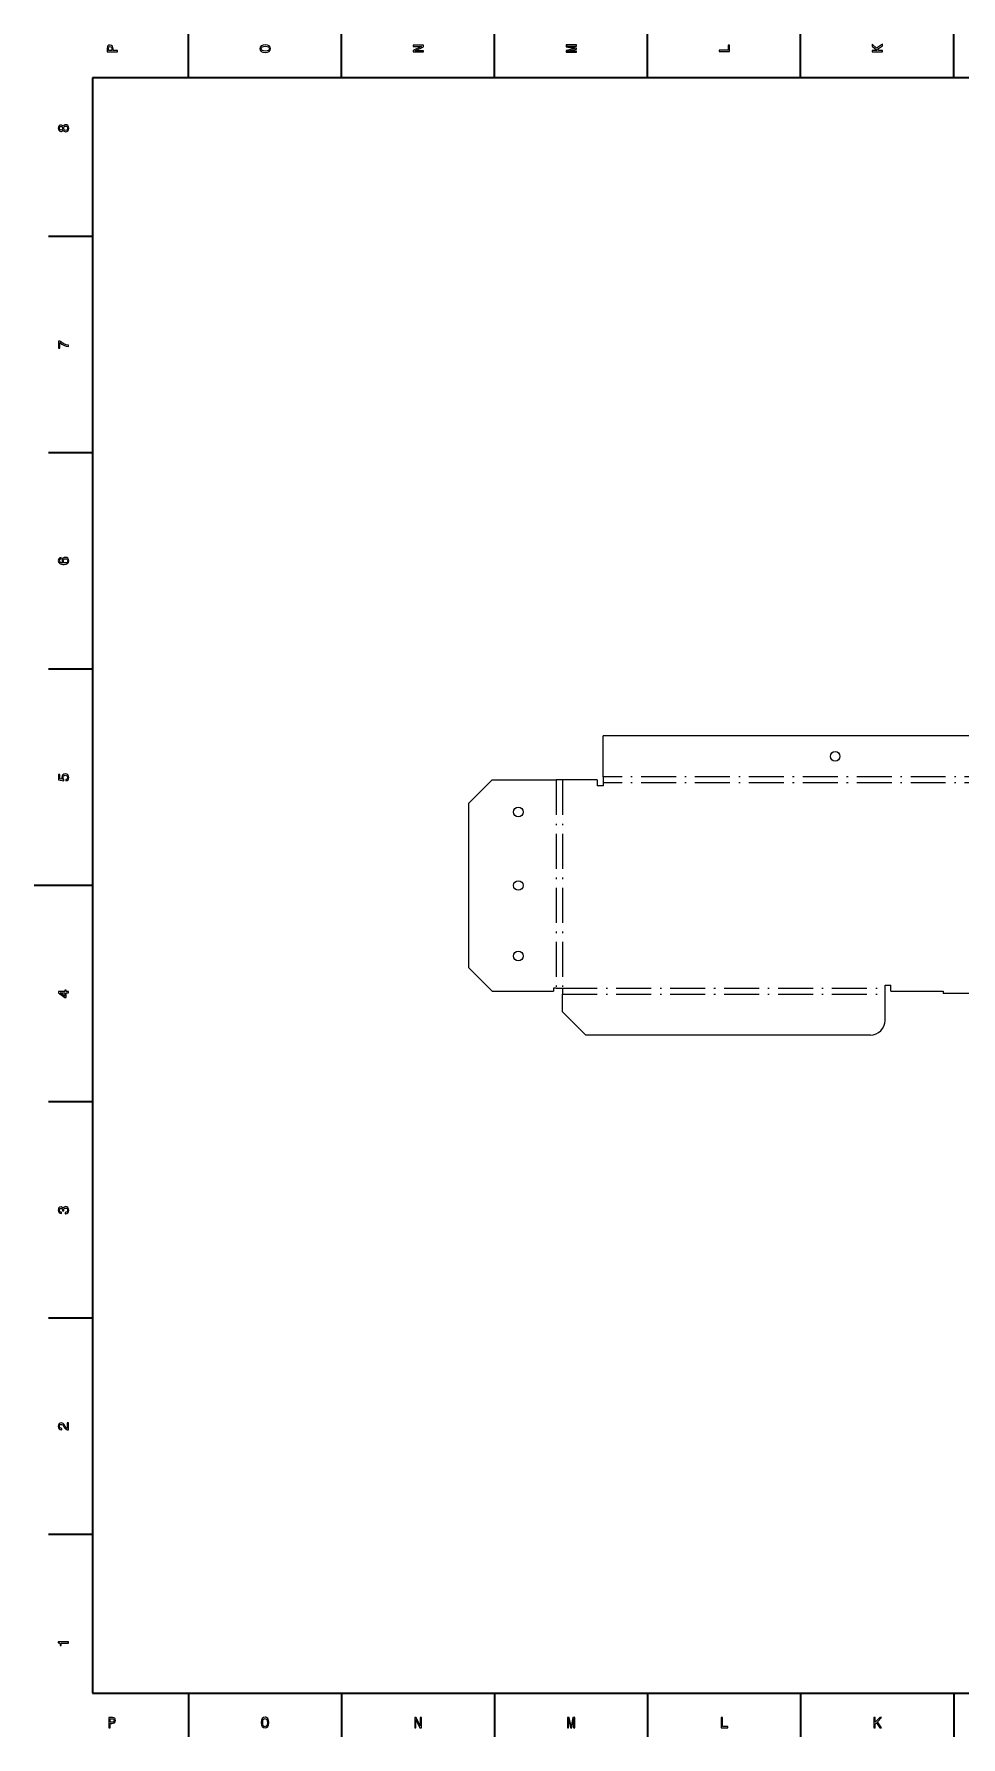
# Model space of a CAD drawing. Extents: x 0 to 841, y 0 to 594.
# Drawn here: x 0 to 318, y 5 to 589 of the extents above; entities that cross this region are included whole.
import ezdxf

# ---------------------------------------------------------------- set-up
doc = ezdxf.new("R2010")
doc.units = 0
doc.linetypes.add('DASHDOT', pattern=[18.5, 12, -3, 0.5, -3])

msp = doc.modelspace()

# ---------------------------------------------------------------- linework, layer by layer
at = {"color": 7, "lineweight": 35, "ltscale": 0.375}
for p, q in [((53, 574), (53, 589)), ((105.5, 574), (105.5, 589)), ((158, 574), (158, 589)), ((210.5, 574), (210.5, 589)), ((263, 574), (263, 589)), ((315.5, 574), (315.5, 589)), ((20, 519.599976), (5, 519.599976)), ((20, 445.399994), (5, 445.399994)), ((20, 371.200012), (5, 371.200012)), ((20, 222.800003), (5, 222.800003)), ((20, 148.600006), (5, 148.600006)), ((20, 74.400002), (5, 74.400002)), ((53, 20), (53, 5)), ((105.5, 20), (105.5, 5)), ((158, 20), (158, 5)), ((210.5, 20), (210.5, 5)), ((263, 20), (263, 5)), ((315.5, 20), (315.5, 5))]:
    msp.add_line(p, q, dxfattribs=at)
at = {"color": 7, "lineweight": 35}
for p, q in [((821, 574), (20, 574)), ((20, 574), (20, 20)), ((20, 297), (0, 297)), ((20, 20), (821, 20))]:
    msp.add_line(p, q, dxfattribs=at)
for p, q in [((645.75, 348.281708), (195.25, 348.281708)), ((157.168304, 333.200012), (179.168304, 333.200012)), ((149.168304, 268.799988), (149.168304, 325.200012)), ((157.168304, 260.799988), (178.168304, 260.799988)), ((376.75, 260), (311.950012, 260)), ((286.950012, 245.718292), (189.25, 245.718292))]:
    msp.add_line(p, q)
at = {"ltscale": 0.35}
msp.add_line((195.25, 334.281708), (195.25, 348.281708), dxfattribs=at)
at = {"ltscale": 0.282843}
for p, q in [((157.168304, 333.200012), (149.168304, 325.200012)), ((149.168304, 268.799988), (157.168304, 260.799988)), ((181.25, 253.718292), (189.25, 245.718292))]:
    msp.add_line(p, q, dxfattribs=at)
at = {"color": 1, "linetype": 'DASHDOT'}
for p, q in [((179.168304, 333.200012), (179.168304, 261.799988)), ((181.25, 333.200012), (181.25, 261.799988)), ((645.75, 334.281708), (195.25, 334.281708)), ((645.75, 332.200012), (195.25, 332.200012)), ((181.25, 261.799988), (291.950012, 261.799988)), ((181.25, 259.718292), (291.950012, 259.718292))]:
    msp.add_line(p, q, dxfattribs=at)
at = {"ltscale": 0.052042}
for p, q in [((181.25, 333.200012), (179.168304, 333.200012)), ((195.25, 334.281708), (195.25, 332.200012)), ((179.168304, 261.799988), (181.25, 261.799988)), ((181.25, 261.799988), (181.25, 259.718292)), ((291.950012, 259.718292), (291.950012, 261.799988))]:
    msp.add_line(p, q, dxfattribs=at)
at = {"ltscale": 0.3}
msp.add_line((193.25, 333.200012), (181.25, 333.200012), dxfattribs=at)
at = {"ltscale": 0.05}
for p, q in [((193.25, 333.200012), (193.25, 331.200012)), ((195.25, 331.200012), (193.25, 331.200012)), ((291.950012, 262.799988), (293.950012, 262.799988)), ((293.950012, 260.799988), (293.950012, 262.799988))]:
    msp.add_line(p, q, dxfattribs=at)
at = {"ltscale": 0.025}
for p, q in [((195.25, 332.200012), (195.25, 331.200012)), ((178.168304, 261.799988), (178.168304, 260.799988)), ((179.168304, 261.799988), (178.168304, 261.799988)), ((291.950012, 261.799988), (291.950012, 262.799988))]:
    msp.add_line(p, q, dxfattribs=at)
at = {"ltscale": 0.15}
msp.add_line((181.25, 253.718292), (181.25, 259.718292), dxfattribs=at)
at = {"ltscale": 0.225}
msp.add_line((291.950012, 250.718292), (291.950012, 259.718292), dxfattribs=at)
at = {"ltscale": 0.45}
msp.add_line((293.950012, 260.799988), (311.950012, 260.799988), dxfattribs=at)
at = {"ltscale": 0.02}
msp.add_line((311.950012, 260.799988), (311.950012, 260), dxfattribs=at)
at = {"color": 7, "lineweight": 13}
for points in [[(28.583214, 582.935913), (28.583214, 583.399841), (27.105549, 583.399841), (27.105549, 583.914246), (27.080332, 584.433716), (26.903818, 584.84729), (26.560879, 585.114563), (26.09186, 585.205322), (25.658142, 585.134705), (25.340418, 584.932983), (25.148775, 584.600159), (25.083214, 584.14624), (25.083214, 582.935913)], [(25.511889, 584.020203), (25.542147, 584.322754), (25.637968, 584.544678), (25.814482, 584.675781), (26.09186, 584.721191), (26.384367, 584.670776), (26.560879, 584.534607), (26.651657, 584.302612), (26.676874, 583.984863), (26.676874, 583.399841), (25.511889, 583.399841)], [(79.333214, 582.703918), (80.119957, 582.794678), (80.699928, 583.056946), (81.057999, 583.465454), (81.179039, 584), (81.057999, 584.529541), (80.699928, 584.943115), (80.119957, 585.200317), (79.333214, 585.296143), (78.551514, 585.200317), (78.233788, 585.089355), (77.971542, 584.943115), (77.613472, 584.529541), (77.522697, 584.277405), (77.487396, 584), (77.613472, 583.460388), (77.966499, 583.05188), (78.546471, 582.794678)], [(79.333214, 583.188049), (78.722984, 583.24353), (78.274139, 583.409973), (78.001801, 583.667175), (77.905983, 584), (78.001801, 584.32782), (78.279182, 584.585022), (78.728027, 584.751465), (79.333214, 584.811951), (79.943443, 584.751465), (80.392288, 584.585022), (80.664627, 584.32782), (80.755402, 584), (80.664627, 583.667175), (80.392288, 583.409973), (79.948486, 583.24353)], [(133.583206, 582.850159), (133.583206, 583.268738), (130.713608, 583.268738), (133.583206, 584.610229), (133.583206, 585.149841), (130.083206, 585.149841), (130.083206, 584.726257), (132.952805, 584.726257), (130.083206, 583.399841), (130.083206, 582.850159)], [(186.083206, 582.739197), (186.083206, 583.127502), (182.905975, 583.127502), (186.083206, 583.783142), (186.083206, 584.216858), (182.905975, 584.867432), (186.083206, 584.867432), (186.083206, 585.260803), (182.583206, 585.260803), (182.583206, 584.645569), (185.669662, 584), (182.583206, 583.359497), (182.583206, 582.739197)], [(238.583206, 582.976257), (238.583206, 585.225525), (238.159576, 585.225525), (238.159576, 583.440186), (235.083206, 583.440186), (235.083206, 582.976257)], [(291.083221, 582.90564), (291.083221, 583.369629), (289.837555, 583.369629), (289.393738, 583.783142), (291.083221, 584.958191), (291.083221, 585.523071), (289.055847, 584.110962), (287.583221, 585.482727), (287.583221, 584.867432), (289.202087, 583.369629), (287.583221, 583.369629), (287.583221, 582.90564)], [(9.947045, 556.074646), (10.088256, 555.817444), (10.284942, 555.64093), (10.532061, 555.529968), (10.829611, 555.49469), (11.278458, 555.575378), (11.626441, 555.807373), (11.848343, 556.185608), (11.934077, 556.700012), (11.848343, 557.209412), (11.626441, 557.587646), (11.278458, 557.819641), (10.829611, 557.905334), (10.532061, 557.86499), (10.284942, 557.759094), (10.088256, 557.577515), (9.947045, 557.325378), (9.826009, 557.5271), (9.659582, 557.668335), (9.457852, 557.754028), (9.210734, 557.784302), (8.852665, 557.703613), (8.565202, 557.491821), (8.378602, 557.148865), (8.307997, 556.700012), (8.378602, 556.246155), (8.565202, 555.903198), (8.852665, 555.68634), (9.210734, 555.610657), (9.457852, 555.635925), (9.659582, 555.721619)], [(9.251081, 556.089783), (9.029179, 556.130127), (8.857709, 556.25116), (8.751801, 556.44281), (8.711455, 556.700012), (8.751801, 556.952209), (8.857709, 557.143799), (9.029179, 557.264832), (9.251081, 557.310242), (9.478025, 557.264832), (9.654538, 557.143799), (9.770533, 556.952209), (9.805836, 556.700012), (9.76549, 556.44281), (9.654538, 556.25116), (9.478025, 556.130127)], [(10.819524, 555.978821), (10.552233, 556.024231), (10.350504, 556.170471), (10.21938, 556.3974), (10.173991, 556.700012), (10.21938, 556.997559), (10.350504, 557.224487), (10.552233, 557.370789), (10.819524, 557.421204), (11.106988, 557.370789), (11.323847, 557.224487), (11.465057, 556.997559), (11.510447, 556.700012), (11.465057, 556.3974), (11.323847, 556.170471), (11.106988, 556.024231)], [(11.833213, 481.799011), (11.833213, 482.30835), (11.001081, 482.474792), (10.224423, 482.767303), (9.503242, 483.180847), (8.827449, 483.720459), (8.408861, 483.720459), (8.408861, 481.319885), (8.867795, 481.319885), (8.867795, 483.236328), (9.548631, 482.681549), (10.259726, 482.26297), (11.01621, 481.970459)], [(9.276297, 409.510376), (8.867795, 409.414551), (8.565202, 409.192657), (8.373559, 408.849701), (8.307997, 408.405914), (8.3433, 408.108337), (8.43912, 407.851135), (8.595461, 407.624207), (8.817363, 407.432556), (9.09474, 407.28125), (9.432636, 407.170319), (9.831052, 407.099701), (10.279899, 407.079529), (10.996037, 407.160217), (11.51549, 407.407349), (11.82817, 407.805756), (11.934077, 408.350433), (11.8433, 408.83963), (11.606268, 409.21283), (11.233068, 409.454895), (10.759006, 409.540619), (10.279899, 409.454895), (9.911743, 409.2229), (9.679755, 408.864838), (9.599063, 408.421021), (9.699927, 407.941925), (9.987391, 407.583862), (9.432636, 407.659515), (9.034222, 407.820892), (8.79719, 408.067993), (8.716498, 408.41095), (8.756845, 408.663116), (8.862752, 408.854736), (9.039265, 408.980835), (9.276297, 409.046387)], [(10.764049, 409.051422), (11.081772, 408.995972), (11.323847, 408.854736), (11.48523, 408.627808), (11.535663, 408.345398), (11.48523, 408.047821), (11.32889, 407.820892), (11.086815, 407.674622), (10.769092, 407.629242), (10.456411, 407.679688), (10.21938, 407.820892), (10.068083, 408.052887), (10.012608, 408.36557), (10.068083, 408.637878), (10.214336, 408.854736), (10.451368, 408.995972)], [(10.920388, 332.849304), (11.333933, 332.960236), (11.6567, 333.207367), (11.858429, 333.570465), (11.934077, 334.034454), (11.8433, 334.543823), (11.596181, 334.94223), (11.202809, 335.194397), (10.698486, 335.290222), (10.229466, 335.204468), (9.861311, 334.962402), (9.624279, 334.584167), (9.538545, 334.094971), (9.599063, 333.716736), (9.76549, 333.424225), (8.822406, 333.56543), (8.822406, 335.098572), (8.408861, 335.098572), (8.408861, 333.227539), (10.26477, 332.950165), (10.26477, 333.353607), (10.027738, 333.646118), (9.942002, 334.019318), (9.997478, 334.342102), (10.158861, 334.589203), (10.405979, 334.745544), (10.723702, 334.801025), (11.041427, 334.745544), (11.288545, 334.584167), (11.444884, 334.337036), (11.50036, 334.019318), (11.465057, 333.752045), (11.349063, 333.545258), (11.167507, 333.393951), (10.920388, 333.318298)], [(11.833213, 260.177368), (11.833213, 260.631256), (10.965777, 260.631256), (10.965777, 261.130554), (10.56232, 261.130554), (10.56232, 260.631256), (8.408861, 260.631256), (8.408861, 260.172333), (10.521974, 258.639191), (10.965777, 258.639191), (10.965777, 260.177368)], [(10.56232, 259.062836), (8.993876, 260.177368), (10.56232, 260.177368)], [(10.733789, 184.429108), (10.769092, 184.429108), (11.253242, 184.509796), (11.616354, 184.746826), (11.848343, 185.120026), (11.934077, 185.614273), (11.848343, 186.138763), (11.626441, 186.532135), (11.273415, 186.784302), (10.819524, 186.875076), (10.521974, 186.834732), (10.279899, 186.723785), (10.093299, 186.542221), (9.957132, 186.30014), (9.684798, 186.62796), (9.251081, 186.743958), (8.857709, 186.668304), (8.560158, 186.451447), (8.373559, 186.098419), (8.307997, 185.614273), (8.388688, 185.160385), (8.610591, 184.812393), (8.963616, 184.585449), (9.432636, 184.509796), (9.467939, 184.509796), (9.467939, 184.958649), (9.145173, 184.998993), (8.913184, 185.130112), (8.771974, 185.341934), (8.721541, 185.639481), (8.761888, 185.901733), (8.867795, 186.093369), (9.039265, 186.209366), (9.271254, 186.254761), (9.518372, 186.209366), (9.684798, 186.088333), (9.785663, 185.876511), (9.815922, 185.58905), (9.810879, 185.392365), (10.209293, 185.392365), (10.199207, 185.639481), (10.244596, 185.957214), (10.365634, 186.194244), (10.56232, 186.335449), (10.819524, 186.38588), (11.112031, 186.330414), (11.32889, 186.184158), (11.465057, 185.952164), (11.510447, 185.644531), (11.460014, 185.326797), (11.308717, 185.094818), (11.066642, 184.948563), (10.733789, 184.893082)], [(11.833213, 110.269447), (11.833213, 112.675072), (11.399495, 112.675072), (11.399495, 110.773773), (11.162463, 110.879684), (10.965777, 111.061241), (10.607709, 111.621033), (10.456411, 111.918587), (10.239552, 112.251442), (9.987391, 112.488472), (9.689841, 112.624641), (9.351945, 112.675072), (8.928314, 112.589333), (8.595461, 112.352303), (8.383645, 111.989189), (8.307997, 111.520172), (8.393732, 111.036018), (8.630763, 110.66787), (9.009006, 110.430832), (9.508285, 110.350143), (9.57889, 110.350143), (9.57889, 110.809074), (9.538545, 110.809074), (9.195605, 110.854462), (8.943443, 110.990631), (8.782061, 111.207489), (8.726584, 111.494957), (8.777017, 111.78746), (8.903098, 112.004318), (9.099784, 112.145531), (9.346902, 112.195961), (9.57889, 112.16066), (9.775576, 112.064842), (9.947045, 111.903458), (10.098343, 111.681557), (10.259726, 111.384003), (10.572406, 110.889771), (10.905259, 110.541786), (11.308717, 110.335014), (11.818083, 110.269447)], [(11.833213, 37.209221), (11.833213, 37.668152), (8.307997, 37.668152), (8.307997, 37.325214), (8.615634, 37.234436), (8.822406, 37.052879), (8.943443, 36.775501), (8.983789, 36.392216), (9.341859, 36.392216), (9.341859, 37.209221)], [(77.953888, 9.916786), (78.04467, 9.130043), (78.306915, 8.550072), (78.715416, 8.192002), (79.25, 8.070965), (79.779541, 8.192002), (80.193085, 8.550072), (80.450287, 9.130043), (80.546104, 9.916786), (80.450287, 10.698486), (80.339333, 11.01621), (80.193085, 11.278458), (79.779541, 11.636527), (79.527374, 11.727304), (79.25, 11.762608), (78.710373, 11.636527), (78.301872, 11.283501), (78.04467, 10.703529)], [(25.685879, 8.166786), (26.149857, 8.166786), (26.149857, 9.644452), (26.664265, 9.644452), (27.183718, 9.669668), (27.597263, 9.846181), (27.864553, 10.18912), (27.955332, 10.65814), (27.884727, 11.091858), (27.682997, 11.409582), (27.350145, 11.601224), (26.896254, 11.666786), (25.685879, 11.666786)], [(26.770174, 11.238111), (27.072767, 11.207852), (27.29467, 11.112031), (27.425793, 10.935518), (27.471182, 10.65814), (27.42075, 10.365633), (27.284582, 10.18912), (27.052593, 10.098343), (26.734871, 10.073126), (26.149857, 10.073126), (26.149857, 11.238111)], [(78.438042, 9.916786), (78.493515, 10.527017), (78.659943, 10.975864), (78.917145, 11.248199), (79.25, 11.34402), (79.577805, 11.248199), (79.835014, 10.970821), (80.001442, 10.521974), (80.061958, 9.916786), (80.001442, 9.306556), (79.835014, 8.857708), (79.577805, 8.585374), (79.25, 8.494596), (78.917145, 8.585374), (78.659943, 8.857708), (78.493515, 9.301513)], [(130.600143, 8.166786), (131.018738, 8.166786), (131.018738, 11.036383), (132.360229, 8.166786), (132.899857, 8.166786), (132.899857, 11.666786), (132.476227, 11.666786), (132.476227, 8.79719), (131.149857, 11.666786), (130.600143, 11.666786)], [(182.989197, 8.166786), (183.377533, 8.166786), (183.377533, 11.34402), (184.033142, 8.166786), (184.466858, 8.166786), (185.117447, 11.34402), (185.117447, 8.166786), (185.510818, 8.166786), (185.510818, 11.666786), (184.895538, 11.666786), (184.25, 8.580331), (183.609512, 11.666786), (182.989197, 11.666786)], [(235.726227, 8.166786), (237.97551, 8.166786), (237.97551, 8.590417), (236.190201, 8.590417), (236.190201, 11.666786), (235.726227, 11.666786)], [(288.15564, 8.166786), (288.619598, 8.166786), (288.619598, 9.412463), (289.033142, 9.856268), (290.208221, 8.166786), (290.773071, 8.166786), (289.360962, 10.194164), (290.732727, 11.666786), (290.117432, 11.666786), (288.619598, 10.04791), (288.619598, 11.666786), (288.15564, 11.666786)]]:
    msp.add_lwpolyline(points, close=True, dxfattribs=at)
for centre in [(274.850006, 341.281708), (166.168304, 322.200012), (166.168304, 297), (166.168304, 272.799988)]:
    msp.add_circle(centre, 1.65)
msp.add_arc((286.950012, 250.718292), 5, 269.999997, 360)

doc.saveas('drawing.dxf')
